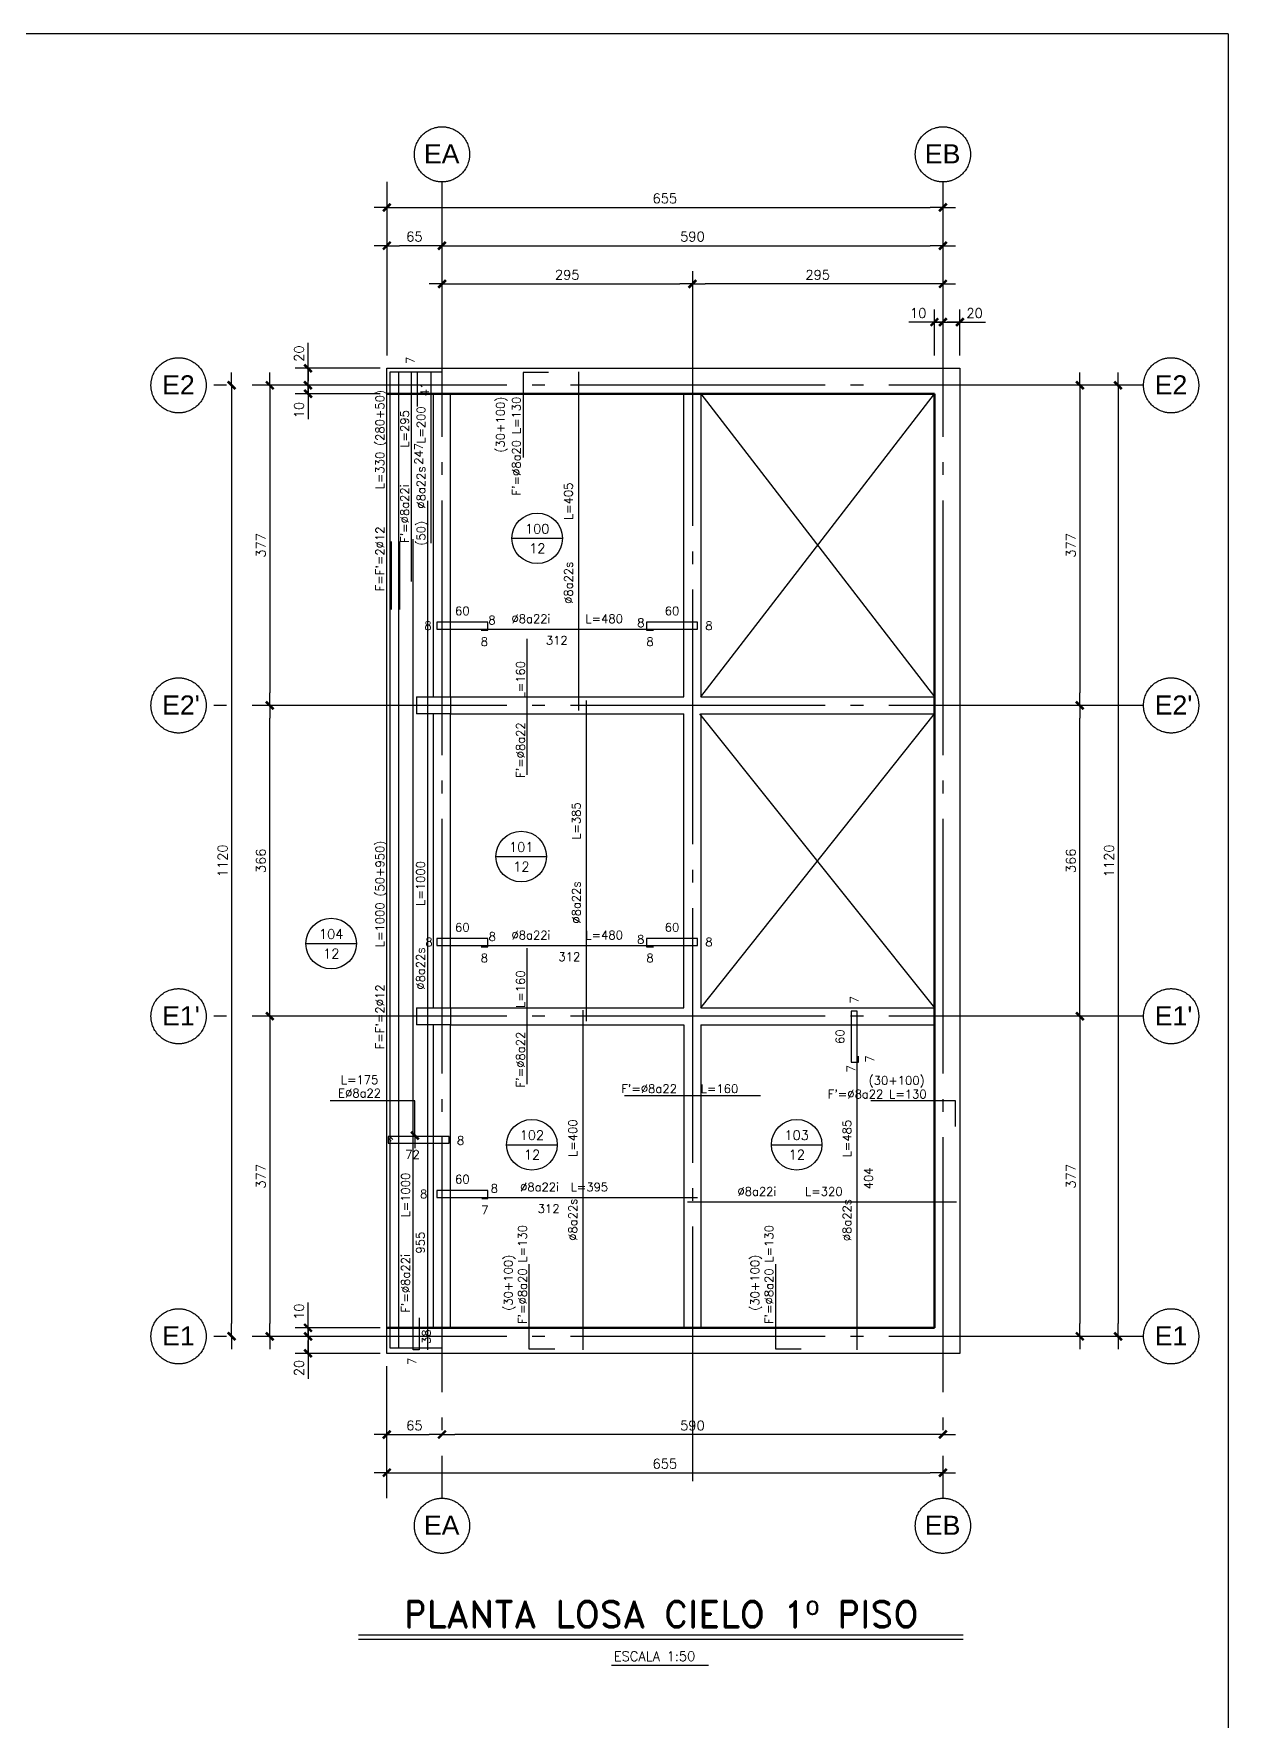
# Model space of a CAD drawing. Extents: x -6066 to 8175, y -13042 to 14234.
# Drawn here: x 4280 to 5687, y 2137 to 4123 of the extents above; entities that cross this region are included whole.
import ezdxf
from ezdxf.enums import TextEntityAlignment as Align

# ---------------------------------------------------------------- set-up
doc = ezdxf.new("R2010")
doc.units = 0
doc.header["$LTSCALE"] = 30
doc.header["$MEASUREMENT"] = 0
doc.linetypes.add('EJES', pattern=[12.5, 10, -1, 0.5, -1])
doc.layers.get('0').update_dxf_attribs({"linetype": 'CONTINUOUS'})
for name, color, linetype, lineweight in [('A-ROOF-____-OTLN', 132, 'CONTINUOUS', 18), ('A-WALL-____-MCUT', 113, 'CONTINUOUS', 50), ('S-BEAM-____-OTLN', 12, 'CONTINUOUS', 18)]:
    doc.layers.add(name, color=color, linetype=linetype, lineweight=lineweight)
for name, color, linetype in [('FE', 7, 'CONTINUOUS'), ('MURO', 130, 'CONTINUOUS'), ('RLA-BORDE DE LOSAS', 3, 'CONTINUOUS'), ('RLA-COTAS', 2, 'CONTINUOUS'), ('RLA-COTAS1', 2, 'CONTINUOUS'), ('RLA-COTAS2', 1, 'CONTINUOUS'), ('RLA-EJES', 1, 'EJES'), ('RLA-FE', 7, 'CONTINUOUS'), ('RLA-FORMATO', 7, 'CONTINUOUS'), ('RLA-MUROS', 5, 'CONTINUOUS'), ('RLA-TEXTOS-SM', 3, 'CONTINUOUS'), ('RLA-TEXTOS2', 6, 'CONTINUOUS'), ('RLA-VANOS', 1, 'CONTINUOUS'), ('RLA-VIGAS', 3, 'CONTINUOUS'), ('TEXTOS-SM', 3, 'CONTINUOUS'), ('TEXTOS50A', 3, 'CONTINUOUS')]:
    doc.layers.add(name, color=color, linetype=linetype)
doc.styles.add('Arial_1', font='arial.ttf', dxfattribs={"height": 22.5})
doc.styles.add('ROMANS', font='romans.shx', dxfattribs={"height": 11.25})
doc.styles.add('ROMANS0', font='romans.shx')
doc.styles.add('SIETE50', font='ROMAND.SHX', dxfattribs={"height": 31.5})
doc.dimstyles.new('ING50', dxfattribs={"dimscale": 50, "dimtxt": 0.27, "dimasz": 0.3, "dimexe": 0, "dimexo": 0, "dimgap": 0.1, "dimtad": 1, "dimdec": 1, "dimzin": 12, "dimdsep": 46, "dimtxsty": 'ROMANS', "dimblk": 'TICK1', "dimblk1": 'TICK1', "dimblk2": 'TICK1', "dimcen": 0.09, "dimclrd": 2, "dimclre": 1, "dimclrt": 3, "dimadec": 0, "dimazin": 0, "dimtfac": 1, "dimtdec": 0, "dimtix": 1, "dimtmove": 2, "dimatfit": 3, "dimldrblk": 'TICK1', "dimfxl": 0, "dimfxlon": 1, "dimtolj": 1, "dimtzin": 0, "dimarcsym": 0})

# ---------------------------------------------------------------- blocks, each defined once
blk = doc.blocks.new('losa-ne')
at = {"color": 5, "linetype": 'Continuous'}
blk.add_line((-29.8, 0), (29.7, 0), dxfattribs=at)
at = {"color": 3, "linetype": 'Continuous'}
blk.add_circle((0, 0), 29.8, dxfattribs=at)
at = {"color": 3, "linetype": 'Continuous', "style": 'ROMANS'}
for tag, p in [('N%%DL', (0, 5.6)), ('ESP', (0.2, -17.4))]:
    blk.add_attdef(tag, text='', height=11.2, dxfattribs=at).set_placement(p, align=Align.CENTER)
blk = doc.blocks.new('TICK1')
at = {"color": 2}
for points in [[(0, 0), (-1, 0)], [(0, 0), (1, 0)]]:
    blk.add_lwpolyline(points, dxfattribs=at)
at = {"color": 2, "const_width": 0.2}
blk.add_lwpolyline([(-0.3, -0.3), (0.3, 0.3)], dxfattribs=at)
blk = doc.blocks.new('*D146')
at = {"layer": 'RLA-COTAS', "color": 2, "lineweight": -2, "transparency": 16777216}
blk.add_line((4710.8, 2428.5), (5335.8, 2428.5), dxfattribs=at)
at = {"layer": 'RLA-COTAS', "color": 2, "lineweight": -2, "transparency": 16777216, "xscale": 15, "yscale": 15, "zscale": 15, "rotation": 180}
blk.add_blockref('TICK1', (4695.8, 2428.5), dxfattribs=at)
at = {"layer": 'RLA-COTAS', "color": 2, "lineweight": -2, "transparency": 16777216, "xscale": 15, "yscale": 15, "zscale": 15}
blk.add_blockref('TICK1', (5350.8, 2428.5), dxfattribs=at)
at = {"layer": 'RLA-COTAS', "color": 3, "transparency": 16777216, "insert": (5023.3, 2439.1), "char_height": 11.25, "attachment_point": 5, "style": 'ROMANS'}
blk.add_mtext('\\A1;655', dxfattribs=at)
blk = doc.blocks.new('*D147')
at = {"layer": 'RLA-COTAS', "color": 2, "lineweight": -2, "transparency": 16777216}
blk.add_line((4710.8, 2473.5), (4745.8, 2473.5), dxfattribs=at)
at = {"layer": 'RLA-COTAS', "color": 2, "lineweight": -2, "transparency": 16777216, "xscale": 15, "yscale": 15, "zscale": 15, "rotation": 180}
blk.add_blockref('TICK1', (4695.8, 2473.5), dxfattribs=at)
at = {"layer": 'RLA-COTAS', "color": 2, "lineweight": -2, "transparency": 16777216, "xscale": 15, "yscale": 15, "zscale": 15}
blk.add_blockref('TICK1', (4760.8, 2473.5), dxfattribs=at)
at = {"layer": 'RLA-COTAS', "color": 3, "transparency": 16777216, "insert": (4728.3, 2484.1), "char_height": 11.25, "attachment_point": 5, "style": 'ROMANS'}
blk.add_mtext('\\A1;65', dxfattribs=at)
blk = doc.blocks.new('*D148')
at = {"layer": 'RLA-COTAS', "color": 2, "lineweight": -2, "transparency": 16777216}
blk.add_line((5335.8, 2473.5), (4775.8, 2473.5), dxfattribs=at)
at = {"layer": 'RLA-COTAS', "color": 2, "lineweight": -2, "transparency": 16777216, "xscale": 15, "yscale": 15, "zscale": 15, "rotation": 180}
blk.add_blockref('TICK1', (4760.8, 2473.5), dxfattribs=at)
at = {"layer": 'RLA-COTAS', "color": 2, "lineweight": -2, "transparency": 16777216, "xscale": 15, "yscale": 15, "zscale": 15}
blk.add_blockref('TICK1', (5350.8, 2473.5), dxfattribs=at)
at = {"layer": 'RLA-COTAS', "color": 3, "transparency": 16777216, "insert": (5055.8, 2484.1), "char_height": 11.25, "attachment_point": 5, "style": 'ROMANS'}
blk.add_mtext('\\A1;590', dxfattribs=at)
blk = doc.blocks.new('*D149')
at = {"layer": 'RLA-COTAS', "color": 2, "lineweight": -2, "transparency": 16777216}
blk.add_line((4710.8, 3918.5), (5335.8, 3918.5), dxfattribs=at)
at = {"layer": 'RLA-COTAS', "color": 2, "lineweight": -2, "transparency": 16777216, "xscale": 15, "yscale": 15, "zscale": 15, "rotation": 180}
blk.add_blockref('TICK1', (4695.8, 3918.5), dxfattribs=at)
at = {"layer": 'RLA-COTAS', "color": 2, "lineweight": -2, "transparency": 16777216, "xscale": 15, "yscale": 15, "zscale": 15}
blk.add_blockref('TICK1', (5350.8, 3918.5), dxfattribs=at)
at = {"layer": 'RLA-COTAS', "color": 3, "transparency": 16777216, "insert": (5023.3, 3929.2), "char_height": 11.25, "attachment_point": 5, "style": 'ROMANS'}
blk.add_mtext('\\A1;655', dxfattribs=at)
blk = doc.blocks.new('*D150')
at = {"layer": 'RLA-COTAS', "color": 2, "lineweight": -2, "transparency": 16777216}
blk.add_line((4775.8, 3873.5), (5335.8, 3873.5), dxfattribs=at)
at = {"layer": 'RLA-COTAS', "color": 2, "lineweight": -2, "transparency": 16777216, "xscale": 15, "yscale": 15, "zscale": 15, "rotation": 180}
blk.add_blockref('TICK1', (4760.8, 3873.5), dxfattribs=at)
at = {"layer": 'RLA-COTAS', "color": 2, "lineweight": -2, "transparency": 16777216, "xscale": 15, "yscale": 15, "zscale": 15}
blk.add_blockref('TICK1', (5350.8, 3873.5), dxfattribs=at)
at = {"layer": 'RLA-COTAS', "color": 3, "transparency": 16777216, "insert": (5055.8, 3884.2), "char_height": 11.25, "attachment_point": 5, "style": 'ROMANS'}
blk.add_mtext('\\A1;590', dxfattribs=at)
blk = doc.blocks.new('*D151')
at = {"layer": 'RLA-COTAS', "color": 2, "lineweight": -2, "transparency": 16777216}
blk.add_line((4745.8, 3873.5), (4710.8, 3873.5), dxfattribs=at)
at = {"layer": 'RLA-COTAS', "color": 2, "lineweight": -2, "transparency": 16777216, "xscale": 15, "yscale": 15, "zscale": 15, "rotation": 180}
blk.add_blockref('TICK1', (4695.8, 3873.5), dxfattribs=at)
at = {"layer": 'RLA-COTAS', "color": 2, "lineweight": -2, "transparency": 16777216, "xscale": 15, "yscale": 15, "zscale": 15}
blk.add_blockref('TICK1', (4760.8, 3873.5), dxfattribs=at)
at = {"layer": 'RLA-COTAS', "color": 3, "transparency": 16777216, "insert": (4728.3, 3884.2), "char_height": 11.25, "attachment_point": 5, "style": 'ROMANS'}
blk.add_mtext('\\A1;65', dxfattribs=at)
blk = doc.blocks.new('*D152')
at = {"layer": 'RLA-COTAS', "color": 2, "lineweight": -2, "transparency": 16777216}
blk.add_line((4775.8, 3828.5), (5040.8, 3828.5), dxfattribs=at)
at = {"layer": 'RLA-COTAS', "color": 2, "lineweight": -2, "transparency": 16777216, "xscale": 15, "yscale": 15, "zscale": 15, "rotation": 180}
blk.add_blockref('TICK1', (4760.8, 3828.5), dxfattribs=at)
at = {"layer": 'RLA-COTAS', "color": 2, "lineweight": -2, "transparency": 16777216, "xscale": 15, "yscale": 15, "zscale": 15}
blk.add_blockref('TICK1', (5055.8, 3828.5), dxfattribs=at)
at = {"layer": 'RLA-COTAS', "color": 3, "transparency": 16777216, "insert": (4908.3, 3839.2), "char_height": 11.25, "attachment_point": 5, "style": 'ROMANS'}
blk.add_mtext('\\A1;295', dxfattribs=at)
blk = doc.blocks.new('*D153')
at = {"layer": 'RLA-COTAS', "color": 2, "lineweight": -2, "transparency": 16777216}
blk.add_line((5335.8, 3828.5), (5070.8, 3828.5), dxfattribs=at)
at = {"layer": 'RLA-COTAS', "color": 2, "lineweight": -2, "transparency": 16777216, "xscale": 15, "yscale": 15, "zscale": 15, "rotation": 180}
blk.add_blockref('TICK1', (5055.8, 3828.5), dxfattribs=at)
at = {"layer": 'RLA-COTAS', "color": 2, "lineweight": -2, "transparency": 16777216, "xscale": 15, "yscale": 15, "zscale": 15}
blk.add_blockref('TICK1', (5350.8, 3828.5), dxfattribs=at)
at = {"layer": 'RLA-COTAS', "color": 3, "transparency": 16777216, "insert": (5203.3, 3839.2), "char_height": 11.25, "attachment_point": 5, "style": 'ROMANS'}
blk.add_mtext('\\A1;295', dxfattribs=at)
blk = doc.blocks.new('*D154')
at = {"layer": 'RLA-COTAS', "color": 2, "lineweight": -2, "transparency": 16777216}
blk.add_line((4513, 3694.1), (4513, 2604.1), dxfattribs=at)
at = {"layer": 'RLA-COTAS', "color": 2, "lineweight": -2, "transparency": 16777216, "xscale": 15, "yscale": 15, "zscale": 15}
for p, rotation in [((4513, 3709.1), 90), ((4513, 2589.1), 270)]:
    blk.add_blockref('TICK1', p, dxfattribs=dict(at, rotation=rotation))
at = {"layer": 'RLA-COTAS', "color": 3, "transparency": 16777216, "insert": (4502.4, 3149.1), "char_height": 11.25, "attachment_point": 5, "rotation": 90, "style": 'ROMANS'}
blk.add_mtext('\\A1;1120', dxfattribs=at)
blk = doc.blocks.new('*D155')
at = {"layer": 'RLA-COTAS', "color": 2, "lineweight": -2, "transparency": 16777216}
blk.add_line((4558, 2951.1), (4558, 2604.1), dxfattribs=at)
at = {"layer": 'RLA-COTAS', "color": 2, "lineweight": -2, "transparency": 16777216, "xscale": 15, "yscale": 15, "zscale": 15}
for p, rotation in [((4558, 2966.1), 90), ((4558, 2589.1), 270)]:
    blk.add_blockref('TICK1', p, dxfattribs=dict(at, rotation=rotation))
at = {"layer": 'RLA-COTAS', "color": 3, "transparency": 16777216, "insert": (4547.4, 2777.6), "char_height": 11.25, "attachment_point": 5, "rotation": 90, "style": 'ROMANS'}
blk.add_mtext('\\A1;377', dxfattribs=at)
blk = doc.blocks.new('*D156')
at = {"layer": 'RLA-COTAS', "color": 2, "lineweight": -2, "transparency": 16777216}
blk.add_line((4558, 2981.1), (4558, 3317.1), dxfattribs=at)
at = {"layer": 'RLA-COTAS', "color": 2, "lineweight": -2, "transparency": 16777216, "xscale": 15, "yscale": 15, "zscale": 15}
for p, rotation in [((4558, 3332.1), 90), ((4558, 2966.1), 270)]:
    blk.add_blockref('TICK1', p, dxfattribs=dict(at, rotation=rotation))
at = {"layer": 'RLA-COTAS', "color": 3, "transparency": 16777216, "insert": (4547.4, 3149.1), "char_height": 11.25, "attachment_point": 5, "rotation": 90, "style": 'ROMANS'}
blk.add_mtext('\\A1;366', dxfattribs=at)
blk = doc.blocks.new('*D157')
at = {"layer": 'RLA-COTAS', "color": 2, "lineweight": -2, "transparency": 16777216}
blk.add_line((4558, 3694.1), (4558, 3347.1), dxfattribs=at)
at = {"layer": 'RLA-COTAS', "color": 2, "lineweight": -2, "transparency": 16777216, "xscale": 15, "yscale": 15, "zscale": 15}
for p, rotation in [((4558, 3709.1), 90), ((4558, 3332.1), 270)]:
    blk.add_blockref('TICK1', p, dxfattribs=dict(at, rotation=rotation))
at = {"layer": 'RLA-COTAS', "color": 3, "transparency": 16777216, "insert": (4547.4, 3520.6), "char_height": 11.25, "attachment_point": 5, "rotation": 90, "style": 'ROMANS'}
blk.add_mtext('\\A1;377', dxfattribs=at)
blk = doc.blocks.new('*D158')
at = {"layer": 'RLA-COTAS', "color": 2, "lineweight": -2, "transparency": 16777216}
blk.add_line((5557.1, 3694.1), (5557.1, 2604.1), dxfattribs=at)
at = {"layer": 'RLA-COTAS', "color": 2, "lineweight": -2, "transparency": 16777216, "xscale": 15, "yscale": 15, "zscale": 15}
for p, rotation in [((5557.1, 3709.1), 90), ((5557.1, 2589.1), 270)]:
    blk.add_blockref('TICK1', p, dxfattribs=dict(at, rotation=rotation))
at = {"layer": 'RLA-COTAS', "color": 3, "transparency": 16777216, "insert": (5546.5, 3149.1), "char_height": 11.25, "attachment_point": 5, "rotation": 90, "style": 'ROMANS'}
blk.add_mtext('\\A1;1120', dxfattribs=at)
blk = doc.blocks.new('*D159')
at = {"layer": 'RLA-COTAS', "color": 2, "lineweight": -2, "transparency": 16777216}
blk.add_line((5512.1, 2951.1), (5512.1, 2604.1), dxfattribs=at)
at = {"layer": 'RLA-COTAS', "color": 2, "lineweight": -2, "transparency": 16777216, "xscale": 15, "yscale": 15, "zscale": 15}
for p, rotation in [((5512.1, 2966.1), 90), ((5512.1, 2589.1), 270)]:
    blk.add_blockref('TICK1', p, dxfattribs=dict(at, rotation=rotation))
at = {"layer": 'RLA-COTAS', "color": 3, "transparency": 16777216, "insert": (5501.5, 2777.6), "char_height": 11.25, "attachment_point": 5, "rotation": 90, "style": 'ROMANS'}
blk.add_mtext('\\A1;377', dxfattribs=at)
blk = doc.blocks.new('*D160')
at = {"layer": 'RLA-COTAS', "color": 2, "lineweight": -2, "transparency": 16777216}
blk.add_line((5512.1, 2981.1), (5512.1, 3317.1), dxfattribs=at)
at = {"layer": 'RLA-COTAS', "color": 2, "lineweight": -2, "transparency": 16777216, "xscale": 15, "yscale": 15, "zscale": 15}
for p, rotation in [((5512.1, 3332.1), 90), ((5512.1, 2966.1), 270)]:
    blk.add_blockref('TICK1', p, dxfattribs=dict(at, rotation=rotation))
at = {"layer": 'RLA-COTAS', "color": 3, "transparency": 16777216, "insert": (5501.5, 3149.1), "char_height": 11.25, "attachment_point": 5, "rotation": 90, "style": 'ROMANS'}
blk.add_mtext('\\A1;366', dxfattribs=at)
blk = doc.blocks.new('*D161')
at = {"layer": 'RLA-COTAS', "color": 2, "lineweight": -2, "transparency": 16777216}
blk.add_line((5512.1, 3694.1), (5512.1, 3347.1), dxfattribs=at)
at = {"layer": 'RLA-COTAS', "color": 2, "lineweight": -2, "transparency": 16777216, "xscale": 15, "yscale": 15, "zscale": 15}
for p, rotation in [((5512.1, 3709.1), 90), ((5512.1, 3332.1), 270)]:
    blk.add_blockref('TICK1', p, dxfattribs=dict(at, rotation=rotation))
at = {"layer": 'RLA-COTAS', "color": 3, "transparency": 16777216, "insert": (5501.5, 3520.6), "char_height": 11.25, "attachment_point": 5, "rotation": 90, "style": 'ROMANS'}
blk.add_mtext('\\A1;377', dxfattribs=at)
blk = doc.blocks.new('*D162')
at = {"layer": 'RLA-COTAS1', "color": 2, "lineweight": -2, "transparency": 16777216}
for p, q in [((4603, 3724.1), (4603, 3739.1)), ((4603, 3709.1), (4603, 3699.1)), ((4603, 3684.1), (4603, 3669.1))]:
    blk.add_line(p, q, dxfattribs=at)
at = {"layer": 'RLA-COTAS1', "color": 2, "lineweight": -2, "transparency": 16777216, "xscale": 15, "yscale": 15, "zscale": 15}
for p, rotation in [((4603, 3709.1), 270), ((4603, 3699.1), 90)]:
    blk.add_blockref('TICK1', p, dxfattribs=dict(at, rotation=rotation))
at = {"layer": 'RLA-COTAS1', "color": 3, "transparency": 16777216, "insert": (4592.4, 3680), "char_height": 11.25, "attachment_point": 5, "rotation": 90, "style": 'ROMANS'}
blk.add_mtext('\\A1;10', dxfattribs=at)
blk = doc.blocks.new('*D163')
at = {"layer": 'RLA-COTAS1', "color": 2, "lineweight": -2, "transparency": 16777216}
for p, q in [((4603, 3744.1), (4603, 3759.1)), ((4603, 3709.1), (4603, 3729.1)), ((4603, 3694.1), (4603, 3679.1))]:
    blk.add_line(p, q, dxfattribs=at)
at = {"layer": 'RLA-COTAS1', "color": 2, "lineweight": -2, "transparency": 16777216, "xscale": 15, "yscale": 15, "zscale": 15}
for p, rotation in [((4603, 3729.1), 270), ((4603, 3709.1), 90)]:
    blk.add_blockref('TICK1', p, dxfattribs=dict(at, rotation=rotation))
at = {"layer": 'RLA-COTAS1', "color": 3, "transparency": 16777216, "insert": (4592.4, 3746.4), "char_height": 11.25, "attachment_point": 5, "rotation": 90, "style": 'ROMANS'}
blk.add_mtext('\\A1;20', dxfattribs=at)
blk = doc.blocks.new('*D164')
at = {"layer": 'RLA-COTAS1', "color": 2, "lineweight": -2, "transparency": 16777216}
for p, q in [((4603, 2614.1), (4603, 2629.1)), ((4603, 2589.1), (4603, 2599.1)), ((4603, 2574.1), (4603, 2559.1))]:
    blk.add_line(p, q, dxfattribs=at)
at = {"layer": 'RLA-COTAS1', "color": 2, "lineweight": -2, "transparency": 16777216, "xscale": 15, "yscale": 15, "zscale": 15}
for p, rotation in [((4603, 2599.1), 270), ((4603, 2589.1), 90)]:
    blk.add_blockref('TICK1', p, dxfattribs=dict(at, rotation=rotation))
at = {"layer": 'RLA-COTAS1', "color": 3, "transparency": 16777216, "insert": (4592.4, 2618.2), "char_height": 11.25, "attachment_point": 5, "rotation": 90, "style": 'ROMANS'}
blk.add_mtext('\\A1;10', dxfattribs=at)
blk = doc.blocks.new('*D165')
at = {"layer": 'RLA-COTAS1', "color": 2, "lineweight": -2, "transparency": 16777216}
for p, q in [((4603, 2604.1), (4603, 2619.1)), ((4603, 2589.1), (4603, 2569.1)), ((4603, 2554.1), (4603, 2539.1))]:
    blk.add_line(p, q, dxfattribs=at)
at = {"layer": 'RLA-COTAS1', "color": 2, "lineweight": -2, "transparency": 16777216, "xscale": 15, "yscale": 15, "zscale": 15}
for p, rotation in [((4603, 2589.1), 270), ((4603, 2569.1), 90)]:
    blk.add_blockref('TICK1', p, dxfattribs=dict(at, rotation=rotation))
at = {"layer": 'RLA-COTAS1', "color": 3, "transparency": 16777216, "insert": (4592.4, 2551.8), "char_height": 11.25, "attachment_point": 5, "rotation": 90, "style": 'ROMANS'}
blk.add_mtext('\\A1;20', dxfattribs=at)
blk = doc.blocks.new('*D166')
at = {"layer": 'RLA-COTAS1', "color": 2, "lineweight": -2, "transparency": 16777216}
for p, q in [((5325.8, 3783.5), (5310.8, 3783.5)), ((5350.8, 3783.5), (5340.8, 3783.5)), ((5365.8, 3783.5), (5380.8, 3783.5))]:
    blk.add_line(p, q, dxfattribs=at)
at = {"layer": 'RLA-COTAS1', "color": 2, "lineweight": -2, "transparency": 16777216, "xscale": 15, "yscale": 15, "zscale": 15}
blk.add_blockref('TICK1', (5340.8, 3783.5), dxfattribs=at)
at = {"layer": 'RLA-COTAS1', "color": 2, "lineweight": -2, "transparency": 16777216, "xscale": 15, "yscale": 15, "zscale": 15, "rotation": 180}
blk.add_blockref('TICK1', (5350.8, 3783.5), dxfattribs=at)
at = {"layer": 'RLA-COTAS1', "color": 3, "transparency": 16777216, "insert": (5321.7, 3794.2), "char_height": 11.25, "attachment_point": 5, "style": 'ROMANS'}
blk.add_mtext('\\A1;10', dxfattribs=at)
blk = doc.blocks.new('*D167')
at = {"layer": 'RLA-COTAS1', "color": 2, "lineweight": -2, "transparency": 16777216}
for p, q in [((5335.8, 3783.5), (5320.8, 3783.5)), ((5350.8, 3783.5), (5370.8, 3783.5)), ((5385.8, 3783.5), (5400.8, 3783.5))]:
    blk.add_line(p, q, dxfattribs=at)
at = {"layer": 'RLA-COTAS1', "color": 2, "lineweight": -2, "transparency": 16777216, "xscale": 15, "yscale": 15, "zscale": 15}
blk.add_blockref('TICK1', (5350.8, 3783.5), dxfattribs=at)
at = {"layer": 'RLA-COTAS1', "color": 2, "lineweight": -2, "transparency": 16777216, "xscale": 15, "yscale": 15, "zscale": 15, "rotation": 180}
blk.add_blockref('TICK1', (5370.8, 3783.5), dxfattribs=at)
at = {"layer": 'RLA-COTAS1', "color": 3, "transparency": 16777216, "insert": (5388.1, 3794.2), "char_height": 11.25, "attachment_point": 5, "style": 'ROMANS'}
blk.add_mtext('\\A1;20', dxfattribs=at)

msp = doc.modelspace()

# ---------------------------------------------------------------- linework, layer by layer
at = {"layer": 'A-ROOF-____-OTLN'}
msp.add_line((4750.79, 2599.15), (4715.87, 2599.15), dxfattribs=at)
at = {"layer": 'A-WALL-____-MCUT'}
for p, q in [((5340.79, 3699.08), (4695.79, 3699.08)), ((5340.79, 2599.08), (5340.79, 3699.08)), ((4695.79, 2599.08), (5340.79, 2599.08))]:
    msp.add_line(p, q, dxfattribs=at)
at = {"layer": 'FE', "color": 6}
for p, q in [((4700.79, 3525.08), (4700.79, 3445.08)), ((4710.79, 3525.08), (4710.79, 3445.08))]:
    msp.add_line(p, q, dxfattribs=at)
at = {"layer": 'FE'}
for p, q in [((4697.29, 2822.39), (4700.83, 2818.85)), ((4699.49, 2824.59), (4703.03, 2821.05))]:
    msp.add_line(p, q, dxfattribs=at)
for points in [[(4699.79, 3445.08), (4699.79, 3725.08), (4749.79, 3725.08)], [(4709.79, 3445.08), (4709.79, 3725.08), (4759.79, 3725.08)], [(4724.76, 3478.08), (4724.76, 3725.08), (4731.76, 3725.08), (4731.76, 3684.08)], [(4748.21, 3523.08), (4748.21, 3725.08)], [(4921.91, 3326.08), (4921.91, 3725.08)], [(4744.21, 2573.08), (4744.21, 3573.08)], [(4749.79, 2575.08), (4699.79, 2575.08), (4699.79, 3525.08)], [(4759.79, 2575.08), (4709.79, 2575.08), (4709.79, 3525.08)], [(4733.76, 2611.08), (4733.76, 2573.08), (4726.76, 2573.08), (4726.76, 3528.08)], [(4806.79, 3420.55), (4814.79, 3420.55), (4814.79, 3430.05), (4754.79, 3430.05), (4754.79, 3422.05), (5061.79, 3422.05), (5061.79, 3430.05), (5001.79, 3430.05), (5001.79, 3420.55), (5009.79, 3420.55)], [(4931.07, 2960.08), (4931.07, 3338.08)], [(4806.79, 3047.96), (4814.79, 3047.96), (4814.79, 3057.46), (4754.79, 3057.46), (4754.79, 3049.46), (5061.79, 3049.46), (5061.79, 3057.46), (5001.79, 3057.46), (5001.79, 3047.96), (5009.79, 3047.96)], [(4927, 2573.08), (4927, 2973.08)], [(5249.89, 2573.08), (5249.89, 2972.08), (5242.89, 2972.08), (5242.89, 2912.08), (5251.39, 2912.08), (5251.39, 2919.08)], [(4807.79, 2751.31), (4814.79, 2751.31), (4814.79, 2760.81), (4754.79, 2760.81), (4754.79, 2752.81), (5061.79, 2752.81)], [(5049.79, 2747.64), (5366.79, 2747.64)]]:
    msp.add_lwpolyline(points, dxfattribs=at)
msp.add_lwpolyline([(4697.29, 2816.59), (4769.29, 2816.59), (4769.29, 2824.59), (4697.29, 2824.59)], close=True, dxfattribs=at)
at = {"layer": 'RLA-BORDE DE LOSAS'}
msp.add_line((4695.79, 2599.15), (4695.79, 3699.08), dxfattribs=at)
at = {"layer": 'RLA-COTAS2'}
for p, q in [((5340.79, 3744.08), (5340.79, 3798.53)), ((5370.79, 3744.08), (5370.79, 3798.53)), ((4688.04, 3729.08), (4588.04, 3729.08)), ((4688.04, 3699.08), (4588.04, 3699.08)), ((4688.04, 2599.08), (4588.04, 2599.08)), ((4688.04, 2569.08), (4588.04, 2569.08))]:
    msp.add_line(p, q, dxfattribs=at)
at = {"layer": 'RLA-EJES'}
for p, q in [((4695.79, 3948.53), (4695.79, 3744.15)), ((4760.79, 3948.53), (4760.79, 2398.5)), ((5350.79, 3948.53), (5350.79, 2398.5)), ((5055.79, 3843.53), (5055.79, 2398.5)), ((5587.09, 3709.08), (4483.04, 3709.08)), ((5587.09, 3332.08), (4483.04, 3332.08)), ((5587.09, 2966.08), (4483.04, 2966.08)), ((5587.09, 2589.08), (4483.04, 2589.08)), ((4695.79, 2398.5), (4695.79, 2554.08))]:
    msp.add_line(p, q, dxfattribs=at)
at = {"layer": 'RLA-EJES', "color": 3}
for centre in [(4760.79, 3981.03), (5350.79, 3981.03), (4450.54, 3709.08), (5619.59, 3709.08), (4450.54, 3332.08), (5619.59, 3332.08), (4450.54, 2966.08), (5619.59, 2966.08), (4450.54, 2589.08), (5619.59, 2589.08), (4760.79, 2366), (5350.79, 2366)]:
    msp.add_circle(centre, 32.5, dxfattribs=at)
at = {"layer": 'RLA-FE'}
for points in [[(4886.36, 3724.08), (4856.36, 3724.08), (4856.36, 3624.08)], [(4861.28, 3250.55), (4861.28, 3410.55)], [(4861.28, 2886.08), (4861.28, 3046.08)], [(4975.79, 2872.73), (5135.79, 2872.73)], [(5365.79, 2836.39), (5365.79, 2866.39), (5265.79, 2866.39)], [(4893.63, 2574.08), (4863.63, 2574.08), (4863.63, 2674.08)], [(5183.98, 2574.08), (5153.98, 2574.08), (5153.98, 2674.08)]]:
    msp.add_lwpolyline(points, dxfattribs=at)
at = {"layer": 'RLA-FORMATO', "color": 6, "linetype": 'Continuous'}
for q in [(-58.1, 4123.1), (5686.9, 68.1)]:
    msp.add_line((5686.9, 4123.1), q, dxfattribs=at)
at = {"layer": 'RLA-MUROS', "color": 3}
for p, q in [((4695.79, 3699.08), (4695.79, 3729.08)), ((4695.79, 3729.08), (5370.79, 3729.08)), ((5370.79, 3729.08), (5370.79, 2569.08)), ((5340.79, 3699.08), (4695.79, 3699.08)), ((5340.79, 2599.08), (5340.79, 3699.08)), ((4730.79, 3342.08), (4770.79, 3342.08)), ((4730.79, 3342.08), (4730.79, 3322.08)), ((4770.79, 3342.08), (4770.79, 3322.08)), ((4770.79, 3322.08), (4730.79, 3322.08)), ((4730.79, 2976.08), (4770.79, 2976.08)), ((4730.79, 2976.08), (4730.79, 2956.08)), ((4770.79, 2976.08), (4770.79, 2956.08)), ((4770.79, 2956.08), (4730.79, 2956.08)), ((4695.79, 2569.08), (4695.79, 2599.08)), ((4695.79, 2599.08), (5340.79, 2599.08)), ((5370.79, 2569.08), (4695.79, 2569.08))]:
    msp.add_line(p, q, dxfattribs=at)
at = {"layer": 'RLA-TEXTOS2', "color": 6}
for p, q in [((4662.3, 2237.56), (5374.71, 2237.56)), ((4662.3, 2232.56), (5374.71, 2232.56))]:
    msp.add_line(p, q, dxfattribs=at)
at = {"layer": 'RLA-TEXTOS2', "color": 3}
msp.add_line((4960.54, 2201.79), (5074.63, 2201.79), dxfattribs=at)
at = {"layer": 'RLA-VANOS'}
for p, q in [((5065.79, 3342.08), (5340.79, 3699.08)), ((5065.79, 3699.08), (5340.79, 3342.08)), ((5064.1, 3322.08), (5340.79, 2976.08)), ((5065.79, 2976.08), (5340.79, 3322.08))]:
    msp.add_line(p, q, dxfattribs=at)
at = {"layer": 'RLA-VIGAS'}
for p, q in [((4750.79, 3341.48), (4750.79, 3698.48)), ((4770.79, 3342.08), (4770.79, 3699.08)), ((5045.79, 3342.08), (5045.79, 3699.08)), ((5065.79, 3699.08), (5065.79, 3342.08)), ((4770.79, 3342.08), (5045.79, 3342.08)), ((5065.79, 3342.08), (5340.79, 3342.08)), ((4750.79, 2975.48), (4750.79, 3321.48)), ((4770.79, 3322.08), (5045.79, 3322.08)), ((4770.79, 2976.08), (4770.79, 3322.08)), ((5045.79, 2976.08), (5045.79, 3322.08)), ((5065.79, 3322.08), (5340.79, 3322.08)), ((5065.79, 3322.08), (5065.79, 2976.08)), ((4770.79, 2976.08), (5045.79, 2976.08)), ((5065.79, 2976.08), (5340.79, 2976.08)), ((4750.79, 2598.48), (4750.79, 2955.48)), ((4770.79, 2956.08), (5045.79, 2956.08)), ((4770.79, 2599.08), (4770.79, 2956.08)), ((5045.79, 2956.08), (5045.79, 2599.12)), ((5065.79, 2956.08), (5340.79, 2956.08)), ((5065.79, 2956.08), (5065.79, 2599.12))]:
    msp.add_line(p, q, dxfattribs=at)
at = {"layer": 'S-BEAM-____-OTLN'}
for p, q in [((4750.79, 2599.08), (4750.79, 2599.15)), ((5045.79, 2599.12), (5065.79, 2599.12))]:
    msp.add_line(p, q, dxfattribs=at)

# ---------------------------------------------------------------- block references
at = {"layer": 'MURO'}
for p, values in [((4872.93, 3528.87), {'N%%DL': '100', 'ESP': '12'}), ((4854.1, 3154.07), {'N%%DL': '101', 'ESP': '12'}), ((4630.27, 3051.65), {'N%%DL': '104', 'ESP': '12'}), ((4866.68, 2814.79), {'N%%DL': '102', 'ESP': '12'}), ((5178.54, 2814.79), {'N%%DL': '103', 'ESP': '12'})]:
    msp.add_blockref('losa-ne', p, dxfattribs=at).add_auto_attribs(values)

# ---------------------------------------------------------------- texts
at = {"layer": 'FE', "color": 9, "style": 'ROMANS0'}
msp.add_text('(50)', height=10, rotation=90, dxfattribs=at).set_placement((4741.1, 3534.87), align=Align.CENTER)
at = {"layer": 'RLA-EJES', "color": 5, "char_height": 22.5, "width": 51.308, "attachment_point": 1, "style": 'Arial_1'}
for s, insert in [('EA', (4739.48, 3992.91)), ('EB', (5329.48, 3992.91)), ('E2', (4431.15, 3720.84)), ('E2', (5600.19, 3720.84)), ("E2'", (4431.15, 3343.84)), ("E2'", (5600.19, 3343.84)), ("E1'", (4431.15, 2977.84)), ("E1'", (5600.19, 2977.84)), ('E1', (4431.15, 2600.84)), ('E1', (5600.19, 2600.84)), ('EA', (4739.48, 2377.88)), ('EB', (5329.48, 2377.88))]:
    msp.add_mtext(s, dxfattribs=dict(at, insert=insert))
at = {"layer": 'RLA-TEXTOS-SM', "style": 'ROMANS0'}
for s, p in [("F'=%%C8a20 L=130", (4856.36, 3695.73)), ('(30+100)', (4837.59, 3695.73))]:
    msp.add_text(s, height=10, rotation=90, dxfattribs=at).set_placement(p, align=Align.BOTTOM_RIGHT)
for p in [(4861.28, 3315.55), (4861.28, 2951.08)]:
    msp.add_text("F'=%%C8a22   L=160", height=10, rotation=90, dxfattribs=at).set_placement(p, align=Align.BOTTOM_CENTER)
msp.add_text("F'=%%C8a22   L=160", height=10, dxfattribs=at).set_placement((5040.79, 2872.73), align=Align.BOTTOM_CENTER)
for s, p in [('(30+100)', (5329.32, 2882.52)), ("F'=%%C8a22 L=130", (5331.62, 2866.39))]:
    msp.add_text(s, height=10, dxfattribs=at).set_placement(p, align=Align.BOTTOM_RIGHT)
for s, p in [("F'=%%C8a20 L=130", (4863.63, 2603.55)), ("F'=%%C8a20 L=130", (5153.98, 2603.55)), ('(30+100)', (4846.95, 2619.17)), ('(30+100)', (5137.3, 2619.17))]:
    msp.add_text(s, height=10, rotation=90, dxfattribs=at).set_placement(p, align=Align.BOTTOM_LEFT)
at = {"layer": 'RLA-TEXTOS2', "color": 6, "style": 'SIETE50'}
msp.add_text('PLANTA LOSA CIELO 1º PISO', height=31.5, dxfattribs=at).set_placement((5019.01, 2246.14), align=Align.CENTER)
at = {"layer": 'RLA-TEXTOS2', "color": 3, "style": 'ROMANS'}
msp.add_text('ESCALA 1:50', height=11.25, dxfattribs=at).set_placement((4963.13, 2206.75))
at = {"layer": 'TEXTOS-SM', "style": 'ROMANS0'}
for s, rotation, p in [("F=F'=2%%C12     L=330 (280+50)", 90, (4692.68, 3585.08)), ("F'=%%c8a22i     L=295", 90, (4721.85, 3601.58)), ('%%C8a22s   L=200', 90, (4741.1, 3624.08)), ('%%C8a22s      L=405', 90, (4914.8, 3523.08)), ('%%C8a22s      L=385', 90, (4923.96, 3146.58)), ("F=F'=2%%C12     L=1000 (50+950)", 90, (4692.68, 3050.08)), ('%%c8a22s      L=1000', 90, (4740.51, 3073.08)), ('%%c8a22s      L=400', 90, (4919.89, 2773.08)), ('%%c8a22s      L=485', 90, (5242.78, 2772.58)), ("F'=%%c8a22i     L=1000", 90, (4722.88, 2699.34)), ('%%C8a22i    L=320', 360, (5170.67, 2754.75))]:
    msp.add_text(s, height=10, rotation=rotation, dxfattribs=at).set_placement(p, align=Align.CENTER)
for s, p in [('%%c8a22i     L=480', (4908.29, 3429.16)), ('%%c8a22i     L=480', (4908.29, 3056.57)), ('E%%C8a22', (4663.78, 2870.53)), ('L=175', (4663.78, 2886.25)), ('%%C8a22i  L=395', (4904.61, 2759.92))]:
    msp.add_text(s, height=10, dxfattribs=at).set_placement(p, align=Align.CENTER)
at = {"layer": 'TEXTOS50A', "style": 'ROMANS0'}
for s, p in [('7', (4723.53, 3738.42)), ('41', (4740.36, 3704.58)), ('247', (4733.36, 3628.34)), ('7', (5246.39, 2985.42)), ('60', (5229.56, 2942.08)), ('7', (5242.57, 2904.15)), ('7', (5264.73, 2915.58)), ('404', (5263.23, 2775.08)), ('955', (4735.36, 2699.34)), ('38', (4742.36, 2588.66)), ('7', (4725.53, 2559.75))]:
    msp.add_text(s, height=10, rotation=90, dxfattribs=at).set_placement(p, align=Align.MIDDLE)
for s, p in [('60', (4784.79, 3443.39)), ('8', (4819.59, 3432.55)), ('60', (5031.79, 3443.39)), ('8', (4744.34, 3426.05)), ('8', (4995.02, 3429.4)), ('8', (5075.13, 3426.05)), ('8', (4810.79, 3407.22)), ('312', (4896.04, 3408.72)), ('8', (5005.79, 3407.22)), ('60', (4784.79, 3070.79)), ('8', (4819.93, 3059.96)), ('8', (4994.97, 3056.64)), ('60', (5031.79, 3070.79)), ('8', (4745.56, 3053.46)), ('8', (4810.79, 3034.62)), ('312', (4910.79, 3036.12)), ('8', (5005.79, 3034.62)), ('8', (5075.13, 3053.46)), ('8', (4782.63, 2819.79)), ('72', (4726.09, 2803.26)), ('8', (4739.27, 2756.81)), ('60', (4784.79, 2774.15)), ('8', (4822.46, 2763.31)), ('7', (4811.29, 2737.98)), ('312', (4886.41, 2739.48))]:
    msp.add_text(s, height=10, dxfattribs=at).set_placement(p, align=Align.MIDDLE)

# ---------------------------------------------------------------- dimensions: what is measured, and where the dimension line sits
at = {"layer": 'RLA-COTAS'}
for base, p1, p2, picture, middle in [((5350.79, 3918.53), (4695.79, 3918.53), (5350.79, 3918.53), '*D149', (5023.29, 3929.15)), ((5350.79, 3873.53), (4760.79, 3873.53), (5350.79, 3873.53), '*D150', (5055.79, 3884.15)), ((5055.79, 3828.53), (4760.79, 3828.53), (5055.79, 3828.53), '*D152', (4908.29, 3839.15)), ((4760.79, 2473.5), (4695.79, 2473.5), (4760.79, 2473.5), '*D147', (4728.29, 2484.12)), ((5350.79, 2428.5), (4695.79, 2428.5), (5350.79, 2428.5), '*D146', (5023.29, 2439.12))]:
    dim = msp.add_linear_dim(base=base, p1=p1, p2=p2, dimstyle='ING50', dxfattribs=at)
    dim.commit()
    dim.dimension.update_dxf_attribs({"geometry": picture, "text_midpoint": middle})
for base, p1, p2, angle, picture, middle in [((4695.79, 3873.53), (4760.79, 3873.53), (4695.79, 3873.53), 180, '*D151', (4728.29, 3884.15)), ((5055.79, 3828.53), (5350.79, 3828.53), (5055.79, 3828.53), 180, '*D153', (5203.29, 3839.15)), ((4513.04, 2589.08), (4513.04, 3709.08), (4513.04, 2589.08), 90, '*D154', (4502.42, 3149.08)), ((4558.04, 3332.08), (4558.04, 3709.08), (4558.04, 3332.08), 90, '*D157', (4547.42, 3520.58)), ((5512.09, 3332.08), (5512.09, 3709.08), (5512.09, 3332.08), 90, '*D161', (5501.46, 3520.58)), ((5557.09, 2589.08), (5557.09, 3709.08), (5557.09, 2589.08), 90, '*D158', (5546.46, 3149.08)), ((4558.04, 3332.08), (4558.04, 2966.08), (4558.04, 3332.08), 270, '*D156', (4547.42, 3149.08)), ((5512.09, 3332.08), (5512.09, 2966.08), (5512.09, 3332.08), 270, '*D160', (5501.46, 3149.08)), ((4558.04, 2589.08), (4558.04, 2966.08), (4558.04, 2589.08), 90, '*D155', (4547.42, 2777.58)), ((5512.09, 2589.08), (5512.09, 2966.08), (5512.09, 2589.08), 90, '*D159', (5501.46, 2777.58)), ((4760.79, 2473.5), (5350.79, 2473.5), (4760.79, 2473.5), 180, '*D148', (5055.79, 2484.12))]:
    dim = msp.add_linear_dim(base=base, p1=p1, p2=p2, angle=angle, dimstyle='ING50', dxfattribs=at)
    dim.commit()
    dim.dimension.update_dxf_attribs({"geometry": picture, "text_midpoint": middle})
at = {"layer": 'RLA-COTAS1'}
dim = msp.add_linear_dim(base=(5340.79, 3783.53), p1=(5350.79, 3783.53), p2=(5340.79, 3783.53), dimstyle='ING50', dxfattribs=at)
dim.commit()
dim.dimension.update_dxf_attribs({"geometry": '*D166', "text_midpoint": (5321.71, 3794.15), "dimtype": 160})
for base, p1, p2, angle, picture, middle in [((5370.79, 3783.53), (5350.79, 3783.53), (5370.79, 3783.53), 180, '*D167', (5388.12, 3794.15)), ((4603.04, 3729.08), (4603.04, 3709.08), (4603.04, 3729.08), 270, '*D163', (4592.42, 3746.41)), ((4603.04, 3699.08), (4603.04, 3709.08), (4603.04, 3699.08), 90, '*D162', (4592.42, 3679.99)), ((4603.04, 2599.08), (4603.04, 2589.08), (4603.04, 2599.08), 270, '*D164', (4592.42, 2618.17)), ((4603.04, 2569.08), (4603.04, 2589.08), (4603.04, 2569.08), 90, '*D165', (4592.42, 2551.76))]:
    dim = msp.add_linear_dim(base=base, p1=p1, p2=p2, angle=angle, dimstyle='ING50', dxfattribs=at)
    dim.commit()
    dim.dimension.update_dxf_attribs({"geometry": picture, "text_midpoint": middle, "dimtype": 160})

# ---------------------------------------------------------------- leaders
at = {"layer": 'FE'}
msp.add_leader([(4728.92, 2825.56), (4728.92, 2866.52), (4629.25, 2866.52)], dimstyle='ING50', override={"dimgap": 0.1, "dimtad": 0}, dxfattribs=at)

doc.saveas('drawing.dxf')
